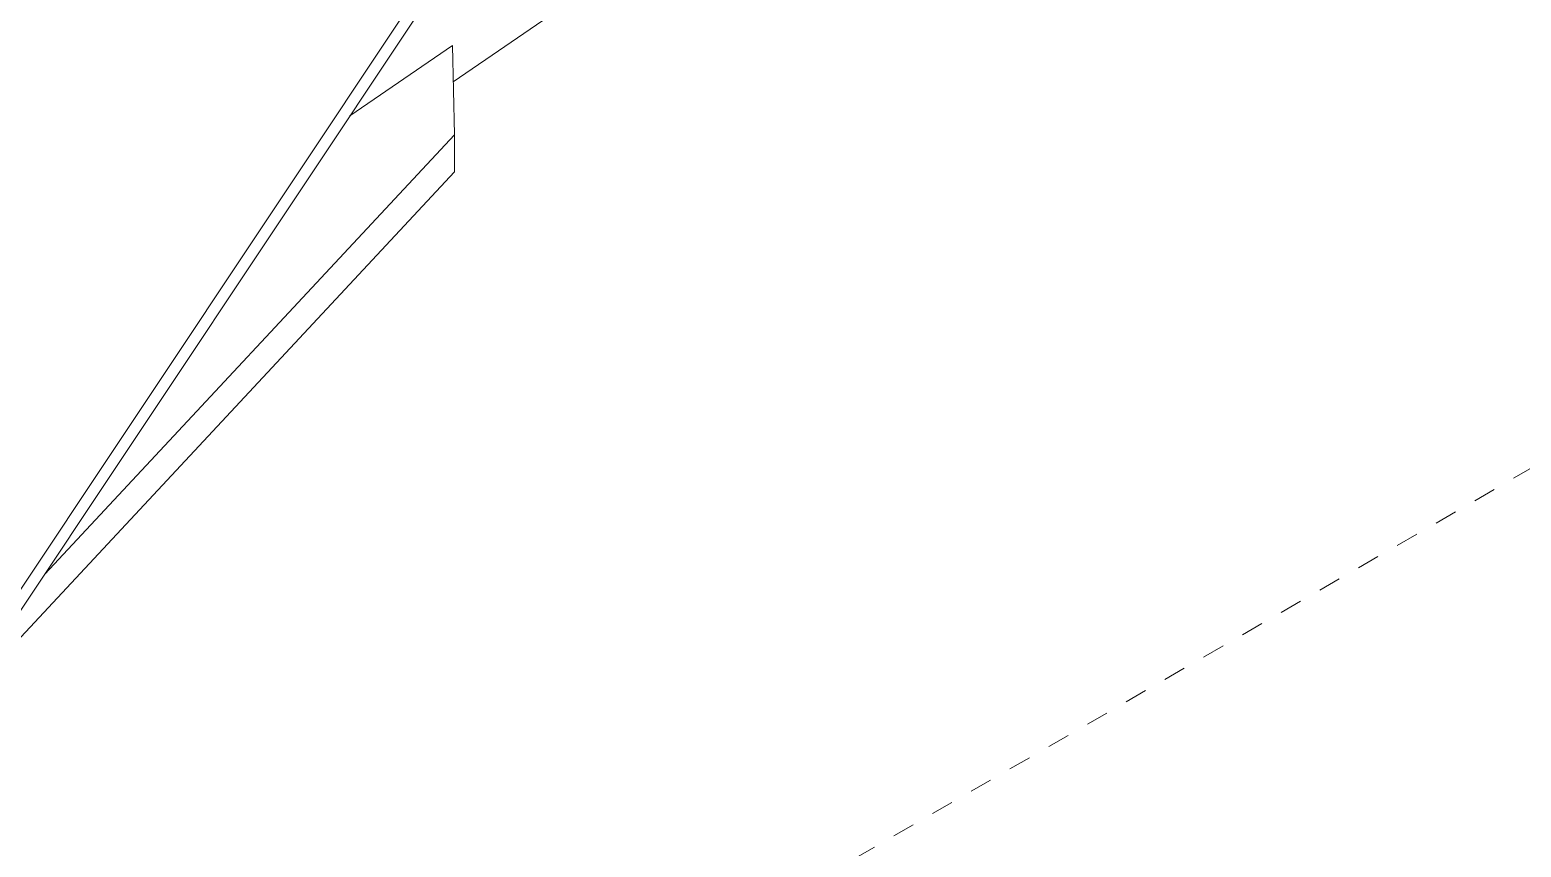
# Model space of a CAD drawing. Header units: inches. Extents: x -8 to 201, y -1 to 136.
# Drawn here: x 138.24 to 144.91, y 65.87 to 69.52 of the extents above; entities that cross this region are included whole.
import ezdxf

# ---------------------------------------------------------------- set-up
doc = ezdxf.new("R2010")
doc.units = ezdxf.units.IN
doc.linetypes.add('HIDDEN', pattern=[1.905, 1.27, -0.635])
doc.layers.add('ZANO_R', color=7, linetype='Continuous', lineweight=0)
doc.layers.add('ZANO_R_przerywana', color=250, linetype='HIDDEN', lineweight=0)

msp = doc.modelspace()

# ---------------------------------------------------------------- linework, layer by layer
at = {"layer": 'ZANO_R'}
for p, q in [((141.33333, 71.63354), (137.69965, 66.1759)), ((137.58358, 66.09658), (141.21725, 71.55421)), ((140.13421, 69.29029), (141.90635, 70.50963)), ((140.13055, 69.45393), (139.67216, 69.13853)), ((140.13948, 69.05463), (140.13055, 69.45393)), ((138.30731, 67.08857), (140.13948, 69.05463)), ((140.13948, 69.05463), (140.13948, 68.88848)), ((140.13948, 68.88848), (137.9199, 66.5067))]:
    msp.add_line(p, q, dxfattribs=at)
at = {"layer": 'ZANO_R_przerywana', "ltscale": 0.05}
msp.add_line((138.81278, 64.01706), (147.01435, 68.75224), dxfattribs=at)

doc.saveas('drawing.dxf')
